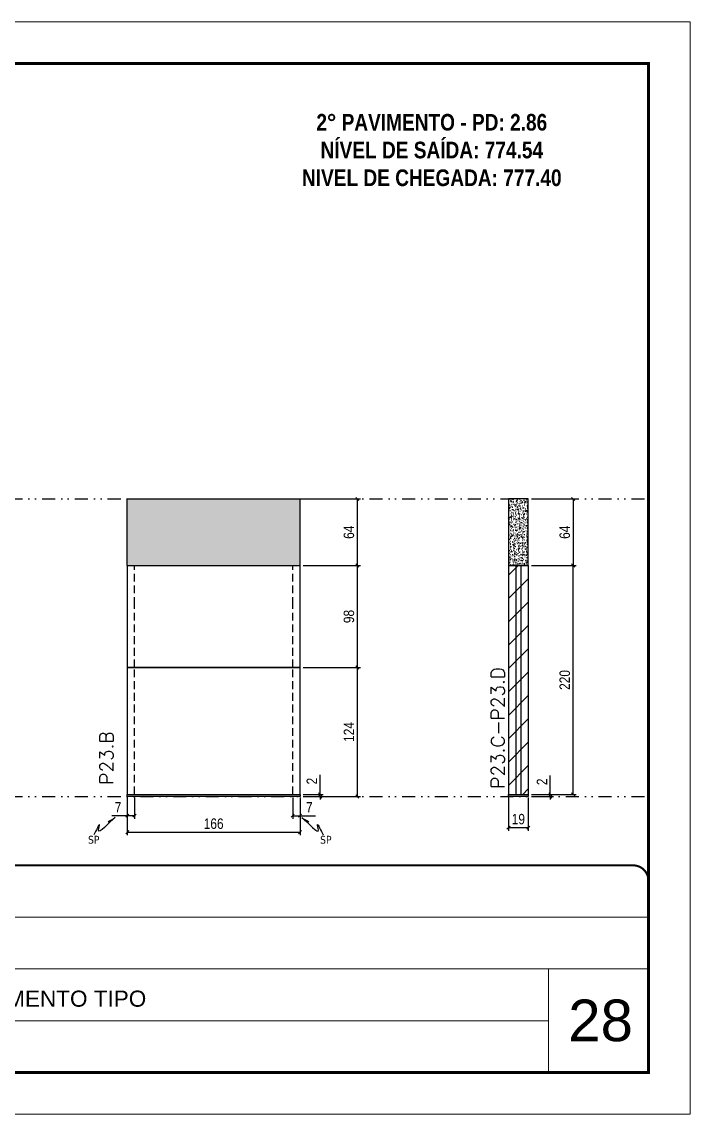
# Model space of a CAD drawing. Extents: x 808 to 7089, y -98 to 17032.
# Drawn here: x 6420 to 7062, y 9091 to 10141 of the extents above; entities that cross this region are included whole.
import ezdxf

# ---------------------------------------------------------------- set-up
doc = ezdxf.new("R2010")
doc.units = 0
for name, pattern in [('CONTINUO', [0]), ('DASHED', [0.75, 0.5, -0.25]), ('DIVIDE2', [0.625, 0.25, -0.125, 0, -0.125, 0, -0.125]), ('HIDDEN', [0.375, 0.25, -0.125])]:
    doc.linetypes.add(name, pattern=pattern)
for name, color, linetype, lineweight in [('CARIMBO', 255, 'Continuous', 9), ('Folhas', 255, 'Continuous', 9), ('REAPROVEITAMENTO', 251, 'Continuous', 9), ('SARRAFO DE PRESSAO', 251, 'DASHED', 9), ('Texto Seção', 7, 'Continuous', 15)]:
    doc.layers.add(name, color=color, linetype=linetype, lineweight=lineweight)
for name, color, linetype in [('COTA', 241, 'Continuous'), ('NOMENCLATURA', 7, 'Continuous'), ('Nível', 160, 'Continuous'), ('Painéis', 200, 'Continuous'), ('SARR_2.2x7', 40, 'Continuous'), ('Sarrafo de Pressão', 42, 'HIDDEN'), ('texto', 7, 'Continuous')]:
    doc.layers.add(name, color=color, linetype=linetype)
doc.styles.add('ARIAL', font='arial.ttf')
doc.styles.add('COTA TECNICA', font='techl___.ttf', dxfattribs={"height": 10})
doc.styles.add('COTA TECNICA-50', font='techl___.ttf', dxfattribs={"height": 10})
doc.styles.add('REGUA-120', font='ROMANS.shx', dxfattribs={"height": 15})
doc.styles.add('ROMANC', font='techb___.ttf', dxfattribs={"height": 2.5})
doc.styles.get("Standard").update_dxf_attribs({"font": 'arial.ttf'})
doc.dimstyles.new('COTA PAINEL-50', dxfattribs={"dimtxt": 10, "dimasz": 3, "dimexe": 3, "dimexo": 3, "dimgap": 3, "dimtad": 1, "dimdec": 1, "dimzin": 12, "dimdsep": 46, "dimtxsty": 'COTA TECNICA-50', "dimblk1": 'OBLIQUE', "dimblk2": 'OBLIQUE', "dimsah": 1, "dimcen": 0.9, "dimclrd": 4, "dimclre": 4, "dimclrt": 240, "dimadec": 1, "dimazin": 3, "dimtfac": 1, "dimtdec": 1, "dimtmove": 0, "dimatfit": 3, "dimfxl": 1, "dimtolj": 1, "dimtzin": 12, "dimarcsym": 0})
doc.dimstyles.new('PAINEL', dxfattribs={"dimtxt": 10, "dimasz": 3, "dimexe": 3, "dimexo": 3, "dimgap": 3, "dimtad": 1, "dimdec": 1, "dimzin": 12, "dimdsep": 46, "dimtxsty": 'COTA TECNICA', "dimblk1": 'OBLIQUE', "dimblk2": 'OBLIQUE', "dimsah": 1, "dimcen": 0.9, "dimclrd": 4, "dimclre": 4, "dimclrt": 240, "dimadec": 1, "dimazin": 3, "dimtfac": 1, "dimtdec": 1, "dimtmove": 0, "dimatfit": 3, "dimfxl": 1, "dimtolj": 1, "dimtzin": 12, "dimarcsym": 0})
doc.dimstyles.get("Standard").update_dxf_attribs({"dimtxt": 0.18, "dimasz": 0.18, "dimexe": 0.18, "dimexo": 0.0625, "dimgap": 0.09, "dimtad": 0, "dimtih": 1, "dimtoh": 1, "dimdec": 4, "dimzin": 0, "dimdsep": 46, "dimtxsty": 'Standard', "dimcen": 0.09, "dimadec": 0, "dimazin": 0, "dimtfac": 1, "dimtdec": 4, "dimtofl": 0, "dimtmove": 0, "dimatfit": 3, "dimfxl": 1, "dimtolj": 1, "dimtzin": 0, "dimarcsym": 0})

# ---------------------------------------------------------------- blocks, each defined once
blk = doc.blocks.new('9999999999')
at = {"color": 30, "linetype": 'CONTINUO'}
for p, q in [((98564.6, 34379.6), (99584, 34379.6)), ((98564.6, 34329.8), (99488, 34329.8)), ((99584, 34329.8), (99488, 34329.8)), ((99488, 34329.8), (99488, 34230.2)), ((98564.6, 34280), (99488, 34280))]:
    blk.add_line(p, q, dxfattribs=at)
at = {"color": 30, "linetype": 'CONTINUO', "const_width": 2}
blk.add_lwpolyline([(99584, 34230.2), (99584, 34414.4, 0.414214), (99569, 34429.4), (98229, 34429.4, 0.414214), (98214, 34414.4), (98214, 34245.2, 0.414214), (98229, 34230.2), (99584, 34230.2)], format="xyb", dxfattribs=at)
at = {"layer": 'Folhas'}
blk.add_lwpolyline([(98139, 34190.2), (99624, 34190.2), (99624, 35240.2), (98139, 35240.2)], close=True, dxfattribs=at)
at = {"layer": 'Folhas', "color": 30, "const_width": 3}
blk.add_lwpolyline([(98214, 34230.2), (99584, 34230.2), (99584, 35200.2), (98214, 35200.2)], close=True, dxfattribs=at)
at = {"color": 7, "linetype": 'Continuous', "ltscale": 5, "style": 'ARIAL'}
blk.add_text('2°, 3° E PAVIMENTO TIPO', height=15.483, dxfattribs=at).set_placement((98837.7, 34293.5))
blk = doc.blocks.new('_Oblique')
at = {"color": 0, "linetype": 'ByBlock', "lineweight": -2}
blk.add_line((-0.5, -0.5), (0.5, 0.5), dxfattribs=at)
blk = doc.blocks.new('*D843')
at = {"layer": 'COTA', "color": 4, "lineweight": -2, "transparency": 16777216}
for p, q in [((6655.8, 9682.4), (6744.9, 9682.4)), ((6741.9, 9618.4), (6741.9, 9682.4)), ((6689.8, 9618.4), (6744.9, 9618.4))]:
    blk.add_line(p, q, dxfattribs=at)
at = {"layer": 'Defpoints', "color": 0, "transparency": 16777216}
for p in [(6652.8, 9682.4), (6741.9, 9682.4), (6686.8, 9618.4)]:
    blk.add_point(p, dxfattribs=at)
at = {"layer": 'COTA', "color": 4, "lineweight": -2, "transparency": 16777216, "xscale": 3, "yscale": 3, "zscale": 3}
for p, rotation in [((6741.9, 9682.4), 90), ((6741.9, 9618.4), 270)]:
    blk.add_blockref('_Oblique', p, dxfattribs=dict(at, rotation=rotation))
at = {"layer": 'COTA', "color": 240, "transparency": 16777216, "insert": (6733.8, 9650.4), "char_height": 10, "attachment_point": 5, "rotation": 90, "style": 'COTA TECNICA-50'}
blk.add_mtext('\\A1;64', dxfattribs=at)
blk = doc.blocks.new('*D844')
at = {"layer": 'COTA', "color": 4, "lineweight": -2, "transparency": 16777216}
for p, q in [((6887.1, 9395.4), (6887.1, 9363.5)), ((6906.1, 9395.4), (6906.1, 9363.5)), ((6887.1, 9366.5), (6906.1, 9366.5))]:
    blk.add_line(p, q, dxfattribs=at)
at = {"layer": 'Defpoints', "color": 0, "transparency": 16777216}
for p in [(6887.1, 9398.4), (6906.1, 9398.4), (6906.1, 9366.5)]:
    blk.add_point(p, dxfattribs=at)
at = {"layer": 'COTA', "color": 4, "lineweight": -2, "transparency": 16777216, "xscale": 3, "yscale": 3, "zscale": 3, "rotation": 180}
blk.add_blockref('_Oblique', (6887.1, 9366.5), dxfattribs=at)
at = {"layer": 'COTA', "color": 4, "lineweight": -2, "transparency": 16777216, "xscale": 3, "yscale": 3, "zscale": 3}
blk.add_blockref('_Oblique', (6906.1, 9366.5), dxfattribs=at)
at = {"layer": 'COTA', "color": 240, "transparency": 16777216, "insert": (6896.6, 9374.6), "char_height": 10, "attachment_point": 5, "style": 'COTA TECNICA'}
blk.add_mtext('\\A1;19', dxfattribs=at)
blk = doc.blocks.new('*D845')
at = {"layer": 'COTA', "color": 4, "lineweight": -2, "transparency": 16777216}
for p, q in [((6927.3, 9398.4), (6927.3, 9416.6)), ((6909.1, 9398.4), (6930.3, 9398.4)), ((6927.3, 9396.4), (6927.3, 9398.4)), ((6909.1, 9396.4), (6930.3, 9396.4)), ((6927.3, 9396.4), (6927.3, 9393.4))]:
    blk.add_line(p, q, dxfattribs=at)
at = {"layer": 'Defpoints', "color": 0, "transparency": 16777216}
for p in [(6906.1, 9398.4), (6927.3, 9398.4), (6906.1, 9396.4)]:
    blk.add_point(p, dxfattribs=at)
at = {"layer": 'COTA', "color": 4, "lineweight": -2, "transparency": 16777216, "xscale": 3, "yscale": 3, "zscale": 3}
for p, rotation in [((6927.3, 9398.4), 270), ((6927.3, 9396.4), 90)]:
    blk.add_blockref('_Oblique', p, dxfattribs=dict(at, rotation=rotation))
at = {"layer": 'COTA', "color": 240, "transparency": 16777216, "insert": (6919.3, 9410.5), "char_height": 10, "attachment_point": 5, "rotation": 90, "style": 'COTA TECNICA-50'}
blk.add_mtext('\\A1;2', dxfattribs=at)
blk = doc.blocks.new('*D1797')
at = {"layer": 'COTA', "color": 4, "linetype": 'ByBlock', "lineweight": -2, "transparency": 16777216}
for p, q in [((6909.1, 9682.4), (6952.3, 9682.4)), ((6949.3, 9682.4), (6949.3, 9618.4)), ((6909.1, 9618.4), (6952.3, 9618.4))]:
    blk.add_line(p, q, dxfattribs=at)
at = {"layer": 'Defpoints', "color": 0, "linetype": 'ByBlock', "transparency": 16777216}
for p in [(6906.1, 9682.4), (6906.1, 9618.4), (6949.3, 9618.4)]:
    blk.add_point(p, dxfattribs=at)
at = {"layer": 'COTA', "color": 4, "linetype": 'ByBlock', "lineweight": -2, "transparency": 16777216, "xscale": 3, "yscale": 3, "zscale": 3}
for p, rotation in [((6949.3, 9682.4), 90), ((6949.3, 9618.4), 270)]:
    blk.add_blockref('_Oblique', p, dxfattribs=dict(at, rotation=rotation))
at = {"layer": 'COTA', "color": 240, "linetype": 'ByBlock', "transparency": 16777216, "insert": (6941.2, 9650.4), "char_height": 10, "attachment_point": 5, "rotation": 90, "style": 'COTA TECNICA'}
blk.add_mtext('\\A1;64', dxfattribs=at)
blk = doc.blocks.new('*D1798')
at = {"layer": 'COTA', "color": 4, "lineweight": -2, "transparency": 16777216}
for p, q in [((6909.1, 9618.4), (6952.3, 9618.4)), ((6949.3, 9398.4), (6949.3, 9618.4)), ((6909.1, 9398.4), (6952.3, 9398.4))]:
    blk.add_line(p, q, dxfattribs=at)
at = {"layer": 'Defpoints', "color": 0, "transparency": 16777216}
for p in [(6906.1, 9618.4), (6949.3, 9618.4), (6906.1, 9398.4)]:
    blk.add_point(p, dxfattribs=at)
at = {"layer": 'COTA', "color": 4, "lineweight": -2, "transparency": 16777216, "xscale": 3, "yscale": 3, "zscale": 3}
for p, rotation in [((6949.3, 9618.4), 90), ((6949.3, 9398.4), 270)]:
    blk.add_blockref('_Oblique', p, dxfattribs=dict(at, rotation=rotation))
at = {"layer": 'COTA', "color": 240, "transparency": 16777216, "insert": (6941.2, 9508.4), "char_height": 10, "attachment_point": 5, "rotation": 90, "style": 'COTA TECNICA-50'}
blk.add_mtext('\\A1;220', dxfattribs=at)
blk = doc.blocks.new('*D846')
at = {"layer": 'COTA', "color": 4, "lineweight": -2, "transparency": 16777216}
for p, q in [((6520.8, 9395.4), (6520.8, 9359.1)), ((6686.8, 9395.4), (6686.8, 9359.1)), ((6520.8, 9362.1), (6686.8, 9362.1))]:
    blk.add_line(p, q, dxfattribs=at)
at = {"layer": 'Defpoints', "color": 0, "transparency": 16777216}
for p in [(6520.8, 9398.4), (6686.8, 9398.4), (6686.8, 9362.1)]:
    blk.add_point(p, dxfattribs=at)
at = {"layer": 'COTA', "color": 4, "lineweight": -2, "transparency": 16777216, "xscale": 3, "yscale": 3, "zscale": 3, "rotation": 180}
blk.add_blockref('_Oblique', (6520.8, 9362.1), dxfattribs=at)
at = {"layer": 'COTA', "color": 4, "lineweight": -2, "transparency": 16777216, "xscale": 3, "yscale": 3, "zscale": 3}
blk.add_blockref('_Oblique', (6686.8, 9362.1), dxfattribs=at)
at = {"layer": 'COTA', "color": 240, "transparency": 16777216, "insert": (6603.8, 9370.2), "char_height": 10, "attachment_point": 5, "style": 'COTA TECNICA'}
blk.add_mtext('\\A1;166', dxfattribs=at)
blk = doc.blocks.new('*D847')
at = {"layer": 'COTA', "color": 4, "lineweight": -2, "transparency": 16777216}
for p, q in [((6520.8, 9393.4), (6520.8, 9374.9)), ((6527.8, 9395.4), (6527.8, 9374.9)), ((6520.8, 9377.9), (6506.1, 9377.9)), ((6527.8, 9377.9), (6520.8, 9377.9))]:
    blk.add_line(p, q, dxfattribs=at)
at = {"layer": 'Defpoints', "color": 0, "transparency": 16777216}
for p in [(6527.8, 9398.4), (6520.8, 9396.4), (6520.8, 9377.9)]:
    blk.add_point(p, dxfattribs=at)
at = {"layer": 'COTA', "color": 4, "lineweight": -2, "transparency": 16777216, "xscale": 3, "yscale": 3, "zscale": 3, "rotation": 180}
blk.add_blockref('_Oblique', (6520.8, 9377.9), dxfattribs=at)
at = {"layer": 'COTA', "color": 4, "lineweight": -2, "transparency": 16777216, "xscale": 3, "yscale": 3, "zscale": 3}
blk.add_blockref('_Oblique', (6527.8, 9377.9), dxfattribs=at)
at = {"layer": 'COTA', "color": 240, "transparency": 16777216, "insert": (6512, 9386), "char_height": 10, "attachment_point": 5, "style": 'COTA TECNICA-50'}
blk.add_mtext('\\A1;7', dxfattribs=at)
blk = doc.blocks.new('*D848')
at = {"layer": 'COTA', "color": 4, "lineweight": -2, "transparency": 16777216}
for p, q in [((6679.8, 9395.4), (6679.8, 9374.9)), ((6686.8, 9393.4), (6686.8, 9374.9)), ((6679.8, 9377.9), (6686.8, 9377.9)), ((6686.8, 9377.9), (6701.6, 9377.9))]:
    blk.add_line(p, q, dxfattribs=at)
at = {"layer": 'Defpoints', "color": 0, "transparency": 16777216}
for p in [(6679.8, 9398.4), (6686.8, 9396.4), (6686.8, 9377.9)]:
    blk.add_point(p, dxfattribs=at)
at = {"layer": 'COTA', "color": 4, "lineweight": -2, "transparency": 16777216, "xscale": 3, "yscale": 3, "zscale": 3, "rotation": 180}
blk.add_blockref('_Oblique', (6679.8, 9377.9), dxfattribs=at)
at = {"layer": 'COTA', "color": 4, "lineweight": -2, "transparency": 16777216, "xscale": 3, "yscale": 3, "zscale": 3}
blk.add_blockref('_Oblique', (6686.8, 9377.9), dxfattribs=at)
at = {"layer": 'COTA', "color": 240, "transparency": 16777216, "insert": (6695.7, 9386), "char_height": 10, "attachment_point": 5, "style": 'COTA TECNICA-50'}
blk.add_mtext('\\A1;7', dxfattribs=at)
blk = doc.blocks.new('*D849')
at = {"layer": 'COTA', "color": 4, "linetype": 'ByBlock', "lineweight": -2, "transparency": 16777216}
for p, q in [((6689.8, 9520.4), (6744.9, 9520.4)), ((6741.9, 9396.4), (6741.9, 9520.4)), ((6689.8, 9396.4), (6744.9, 9396.4))]:
    blk.add_line(p, q, dxfattribs=at)
at = {"layer": 'Defpoints', "color": 0, "linetype": 'ByBlock', "transparency": 16777216}
for p in [(6686.8, 9520.4), (6741.9, 9520.4), (6686.8, 9396.4)]:
    blk.add_point(p, dxfattribs=at)
at = {"layer": 'COTA', "color": 4, "linetype": 'ByBlock', "lineweight": -2, "transparency": 16777216, "xscale": 3, "yscale": 3, "zscale": 3}
for p, rotation in [((6741.9, 9520.4), 90), ((6741.9, 9396.4), 270)]:
    blk.add_blockref('_Oblique', p, dxfattribs=dict(at, rotation=rotation))
at = {"layer": 'COTA', "color": 240, "linetype": 'ByBlock', "transparency": 16777216, "insert": (6733.8, 9458.4), "char_height": 10, "attachment_point": 5, "rotation": 90, "style": 'COTA TECNICA'}
blk.add_mtext('\\A1;124', dxfattribs=at)
blk = doc.blocks.new('*D850')
at = {"layer": 'COTA', "color": 4, "lineweight": -2, "transparency": 16777216}
for p, q in [((6706.1, 9398.4), (6706.1, 9417.2)), ((6689.8, 9398.4), (6709.1, 9398.4)), ((6706.1, 9396.4), (6706.1, 9398.4)), ((6689.8, 9396.4), (6709.1, 9396.4)), ((6706.1, 9396.4), (6706.1, 9393.4))]:
    blk.add_line(p, q, dxfattribs=at)
at = {"layer": 'Defpoints', "color": 0, "transparency": 16777216}
for p in [(6686.8, 9398.4), (6686.8, 9396.4), (6706.1, 9396.4)]:
    blk.add_point(p, dxfattribs=at)
at = {"layer": 'COTA', "color": 4, "lineweight": -2, "transparency": 16777216, "xscale": 3, "yscale": 3, "zscale": 3}
for p, rotation in [((6706.1, 9398.4), 270), ((6706.1, 9396.4), 90)]:
    blk.add_blockref('_Oblique', p, dxfattribs=dict(at, rotation=rotation))
at = {"layer": 'COTA', "color": 240, "transparency": 16777216, "insert": (6698.1, 9411.2), "char_height": 10, "attachment_point": 5, "rotation": 90, "style": 'COTA TECNICA-50'}
blk.add_mtext('\\A1;2', dxfattribs=at)
blk = doc.blocks.new('*D851')
at = {"layer": 'COTA', "color": 4, "linetype": 'ByBlock', "lineweight": -2, "transparency": 16777216}
for p, q in [((6689.8, 9520.4), (6744.9, 9520.4)), ((6741.9, 9396.4), (6741.9, 9520.4)), ((6689.8, 9396.4), (6744.9, 9396.4))]:
    blk.add_line(p, q, dxfattribs=at)
at = {"layer": 'Defpoints', "color": 0, "linetype": 'ByBlock', "transparency": 16777216}
for p in [(6686.8, 9520.4), (6741.9, 9520.4), (6686.8, 9396.4)]:
    blk.add_point(p, dxfattribs=at)
at = {"layer": 'COTA', "color": 4, "linetype": 'ByBlock', "lineweight": -2, "transparency": 16777216, "xscale": 3, "yscale": 3, "zscale": 3}
for p, rotation in [((6741.9, 9520.4), 90), ((6741.9, 9396.4), 270)]:
    blk.add_blockref('_Oblique', p, dxfattribs=dict(at, rotation=rotation))
at = {"layer": 'COTA', "color": 240, "linetype": 'ByBlock', "transparency": 16777216, "insert": (6733.8, 9458.4), "char_height": 10, "attachment_point": 5, "rotation": 90, "style": 'COTA TECNICA'}
blk.add_mtext('\\A1;124', dxfattribs=at)
blk = doc.blocks.new('*D852')
at = {"layer": 'COTA', "color": 4, "lineweight": -2, "transparency": 16777216}
for p, q in [((6689.8, 9618.4), (6744.9, 9618.4)), ((6741.9, 9520.4), (6741.9, 9618.4)), ((6689.8, 9520.4), (6744.9, 9520.4))]:
    blk.add_line(p, q, dxfattribs=at)
at = {"layer": 'Defpoints', "color": 0, "transparency": 16777216}
for p in [(6686.8, 9618.4), (6741.9, 9618.4), (6686.8, 9520.4)]:
    blk.add_point(p, dxfattribs=at)
at = {"layer": 'COTA', "color": 4, "lineweight": -2, "transparency": 16777216, "xscale": 3, "yscale": 3, "zscale": 3}
for p, rotation in [((6741.9, 9618.4), 90), ((6741.9, 9520.4), 270)]:
    blk.add_blockref('_Oblique', p, dxfattribs=dict(at, rotation=rotation))
at = {"layer": 'COTA', "color": 240, "transparency": 16777216, "insert": (6733.8, 9569.4), "char_height": 10, "attachment_point": 5, "rotation": 90, "style": 'COTA TECNICA-50'}
blk.add_mtext('\\A1;98', dxfattribs=at)

msp = doc.modelspace()

# ---------------------------------------------------------------- hatches: boundary and pattern name
at = {"layer": 'COTA', "linetype": 'ByBlock'}
h = msp.add_hatch(dxfattribs=at)
h.set_pattern_fill('AR-CONC', color=256, scale=0.03)
h.set_pattern_definition([(50, (-1850.2476, 5570.448), (5.46554, -0.4781726), [0.5715, -6.2865]), (355, (-1850.2476, 5570.448), (-1.0573026, 5.7317054), [0.4572, -5.0292175]), (100.451445, (-1849.792, 5570.408), (4.4082374, 5.2535326), [0.4857003, -5.3427073]), (46.1842, (-1850.2476, 5571.972), (8.132371, -1.26127), [0.85725, -9.42975]), (96.63556, (-1849.57, 5571.867), (7.122124, 7.422784), [0.728551, -8.014068]), (351.18415, (-1850.248, 5571.972), (7.122124, 7.422784), [0.685799, -7.543792]), (21, (-1849.4856, 5571.591), (4.5484317, -3.067956), [0.5715, -6.2865]), (326, (-1849.4856, 5571.591), (1.854061, 5.525639), [0.4572, -5.0292]), (71.451445, (-1849.1066, 5571.3353), (6.4024926, 2.457683), [0.4857003, -5.342698]), (37.5, (-1850.2476, 5570.448), (0.0926581, 2.53665117), [0, -4.96824, 0, -5.1054, 0, -5.04825]), (7.5, (-1850.2476, 5570.448), (2.0045899, 3.00541724), [0, -2.91084, 0, -4.85394, 0, -1.92405]), (327.5, (-1851.947, 5570.448), (4.06771786, -0.1718623), [0, -1.905, 0, -5.9436, 0, -7.8867]), (317.5, (-1852.709, 5570.448), (4.4438754, 0.7627947), [0, -2.4765, 0, -3.94716, 0, -5.6007])])
h.paths.add_polyline_path([(6520.84, 9682.44), (6520.84, 9618.44), (6686.84, 9618.44), (6686.84, 9682.44)])
h = msp.add_hatch(dxfattribs=at)
h.set_pattern_fill('AR-CONC', color=256, scale=0.03)
h.set_pattern_definition([(50, (-2195.0185, 5580.448), (5.46554, -0.4781726), [0.5715, -6.2865]), (355, (-2195.0185, 5580.448), (-1.0573026, 5.7317054), [0.4572, -5.0292175]), (100.451445, (-2194.563, 5580.408), (4.4082374, 5.2535326), [0.4857003, -5.3427073]), (46.1842, (-2195.0185, 5581.972), (8.132371, -1.26127), [0.85725, -9.42975]), (96.63556, (-2194.341, 5581.867), (7.122124, 7.422784), [0.728551, -8.014068]), (351.18415, (-2195.0185, 5581.972), (7.122124, 7.422784), [0.685799, -7.543792]), (21, (-2194.2565, 5581.591), (4.5484317, -3.067956), [0.5715, -6.2865]), (326, (-2194.2565, 5581.591), (1.854061, 5.525639), [0.4572, -5.0292]), (71.451445, (-2193.8775, 5581.3353), (6.4024926, 2.457683), [0.4857003, -5.342698]), (37.5, (-2195.0185, 5580.448), (0.0926581, 2.53665117), [0, -4.96824, 0, -5.1054, 0, -5.04825]), (7.5, (-2195.0185, 5580.448), (2.0045899, 3.00541724), [0, -2.91084, 0, -4.85394, 0, -1.92405]), (327.5, (-2196.7177, 5580.448), (4.06771786, -0.1718623), [0, -1.905, 0, -5.9436, 0, -7.8867]), (317.5, (-2197.4797, 5580.448), (4.4438754, 0.7627947), [0, -2.4765, 0, -3.94716, 0, -5.6007])])
h.paths.add_polyline_path([(6906.1, 9682.44), (6887.1, 9682.44), (6887.1, 9618.42), (6906.1, 9618.42)])
at = {"layer": 'REAPROVEITAMENTO', "linetype": 'ByBlock'}
h = msp.add_hatch(dxfattribs=at)
h.set_pattern_fill('ANSI31', color=256, scale=5, style=2)
h.set_pattern_definition([(45, (3300.929, 298.013), (-11.22532, 11.22532), [])])
h.paths.add_polyline_path([(6906.1, 9398.42), (6906.1, 9618.42), (6887.1, 9618.42), (6887.1, 9398.42)])

# ---------------------------------------------------------------- linework, layer by layer
at = {"layer": 'COTA', "linetype": 'ByBlock'}
for p, q in [((6520.84, 9682.44), (6520.84, 9682.44)), ((6520.84, 9618.44), (6520.84, 9682.44)), ((6520.84, 9682.44), (6686.84, 9682.44)), ((6686.84, 9618.44), (6686.84, 9682.44))]:
    msp.add_line(p, q, dxfattribs=at)
msp.add_lwpolyline([(6887.1, 9618.42), (6906.1, 9618.42), (6906.1, 9682.44), (6887.1, 9682.44)], close=True, dxfattribs=at)
at = {"layer": 'Nível', "color": 4, "linetype": 'DIVIDE2', "ltscale": 50}
for p, q in [((6030.21, 9682.44), (7021.67, 9682.44)), ((6030.21, 9396.44), (7021.67, 9396.44))]:
    msp.add_line(p, q, dxfattribs=at)
at = {"layer": 'Painéis'}
for p, q in [((6520.84, 9618.44), (6686.84, 9618.44)), ((6887.1, 9618.42), (6887.1, 9398.44)), ((6887.1, 9618.42), (6906.1, 9618.42)), ((6906.1, 9618.42), (6887.1, 9618.42)), ((6887.1, 9618.42), (6906.1, 9618.42)), ((6906.1, 9618.42), (6906.1, 9398.44)), ((6887.1, 9398.44), (6906.1, 9398.44)), ((6887.1, 9398.44), (6906.1, 9398.44)), ((6887.1, 9396.44), (6887.1, 9398.44)), ((6906.1, 9398.44), (6906.1, 9396.44)), ((6906.1, 9396.44), (6887.1, 9396.44))]:
    msp.add_line(p, q, dxfattribs=at)
msp.add_lwpolyline([(6520.84, 9618.44), (6520.84, 9520.44), (6686.84, 9520.44), (6686.84, 9618.44)], dxfattribs=at)
for points in [[(6686.84, 9520.44), (6520.84, 9520.44), (6520.84, 9398.44), (6686.84, 9398.44)], [(6686.84, 9396.44), (6520.84, 9396.44), (6520.84, 9398.44), (6686.84, 9398.44)]]:
    msp.add_lwpolyline(points, close=True, dxfattribs=at)
at = {"layer": 'SARR_2.2x7'}
for p, q in [((6894.1, 9618.42), (6894.1, 9398.44)), ((6899.1, 9618.42), (6899.1, 9398.44))]:
    msp.add_line(p, q, dxfattribs=at)
at = {"layer": 'Sarrafo de Pressão', "ltscale": 30}
for p, q in [((6527.84, 9580.44), (6527.84, 9618.44)), ((6679.84, 9580.44), (6679.84, 9618.44)), ((6527.84, 9520.44), (6527.84, 9580.44)), ((6679.84, 9520.44), (6679.84, 9580.44)), ((6527.84, 9398.44), (6527.84, 9520.44)), ((6679.84, 9398.44), (6679.84, 9520.44))]:
    msp.add_line(p, q, dxfattribs=at)

# ---------------------------------------------------------------- block references
at = {"layer": 'SARRAFO DE PRESSAO', "color": 6, "linetype": 'ByBlock'}
msp.add_blockref('9999999999', (-92562.31, -25099.18), dxfattribs=at)

# ---------------------------------------------------------------- texts
at = {"layer": 'CARIMBO', "style": 'ARIAL'}
msp.add_text('28', height=40, dxfattribs=at).set_placement((6944.53, 9161.17))
at = {"layer": 'NOMENCLATURA', "color": 2, "insert": (6813.41, 10079.17), "char_height": 16, "attachment_point": 2, "style": 'ROMANC'}
msp.add_mtext_dynamic_manual_height_columns('\\P2° PAVIMENTO - PD: 2.86\\PNÍVEL DE SAÍDA: 774.54\\PNIVEL DE CHEGADA: 777.40', width=328.3607, gutter_width=1, heights=[0], dxfattribs=at)
at = {"layer": 'texto', "color": 0, "char_height": 7.5, "attachment_point": 5}
for insert in [(6488.59, 9354.76), (6711.62, 9354.76)]:
    msp.add_mtext('{\\fTahoma|b0|i0|c0|p34;\\C4;SP}', dxfattribs=dict(at, insert=insert))
at = {"layer": 'Texto Seção', "char_height": 13, "width": 285.3299, "attachment_point": 7, "rotation": 90, "style": 'REGUA-120'}
for s, insert in [('P23.C-P23.D', (6883.39, 9403.85)), ('P23.B', (6507.37, 9407.69))]:
    msp.add_mtext(s, dxfattribs=dict(at, insert=insert))

# ---------------------------------------------------------------- dimensions: what is measured, and where the dimension line sits
at = {"layer": 'COTA'}
for base, p1, p2, angle, picture, middle in [((6741.92, 9682.44), (6686.84, 9618.44), (6652.84, 9682.44), 90, '*D843', (6733.82, 9650.44)), ((6741.92, 9618.44), (6686.84, 9520.44), (6686.84, 9618.44), 90, '*D852', (6733.82, 9569.44)), ((6949.32, 9618.42), (6906.1, 9398.44), (6906.1, 9618.42), 90, '*D1798', (6941.21, 9508.43)), ((6520.84, 9377.93), (6527.84, 9398.44), (6520.84, 9396.44), 180, '*D847', (6511.97, 9386))]:
    dim = msp.add_linear_dim(base=base, p1=p1, p2=p2, angle=angle, dimstyle='COTA PAINEL-50', dxfattribs=at)
    dim.commit()
    dim.dimension.update_dxf_attribs({"geometry": picture, "text_midpoint": middle})
at = {"layer": 'COTA', "linetype": 'ByBlock'}
dim = msp.add_linear_dim(base=(6949.32, 9618.42), p1=(6906.1, 9682.44), p2=(6906.1, 9618.42), angle=90, dimstyle='PAINEL', dxfattribs=at)
dim.commit()
dim.dimension.update_dxf_attribs({"geometry": '*D1797', "text_midpoint": (6941.21, 9650.43)})
for picture in ['*D849', '*D851']:
    dim = msp.add_aligned_dim(p1=(6686.84, 9396.44), p2=(6686.84, 9520.44), distance=-55.08, dimstyle='PAINEL', dxfattribs=at)
    dim.commit()
    dim.dimension.update_dxf_attribs({"geometry": picture, "text_midpoint": (6733.85, 9458.44)})
at = {"layer": 'COTA'}
for base, p1, p2, picture, middle in [((6706.1, 9396.44), (6686.84, 9398.44), (6686.84, 9396.44), '*D850', (6706.1, 9411.19)), ((6927.3, 9398.44), (6906.1, 9396.44), (6906.1, 9398.44), '*D845', (6927.3, 9410.5))]:
    dim = msp.add_linear_dim(base=base, p1=p1, p2=p2, angle=90, dimstyle='COTA PAINEL-50', dxfattribs=at)
    dim.commit()
    dim.dimension.update_dxf_attribs({"geometry": picture, "text_midpoint": middle, "dimtype": 160})
for base, p1, p2, picture, middle in [((6686.84, 9362.08), (6520.84, 9398.44), (6686.84, 9398.44), '*D846', (6603.84, 9370.18)), ((6906.1, 9366.55), (6887.1, 9398.44), (6906.1, 9398.44), '*D844', (6896.6, 9374.63))]:
    dim = msp.add_linear_dim(base=base, p1=p1, p2=p2, dimstyle='PAINEL', override={"dimarcsym": 2}, dxfattribs=at)
    dim.commit()
    dim.dimension.update_dxf_attribs({"geometry": picture, "text_midpoint": middle})
dim = msp.add_linear_dim(base=(6686.84, 9377.93), p1=(6679.84, 9398.44), p2=(6686.84, 9396.44), dimstyle='COTA PAINEL-50', dxfattribs=at)
dim.commit()
dim.dimension.update_dxf_attribs({"geometry": '*D848', "text_midpoint": (6695.71, 9386)})

# ---------------------------------------------------------------- leaders
at = {"layer": 'COTA', "path_type": 1}
for points in [[(6509.01, 9376.26), (6493.23, 9364.42), (6494.15, 9369.23), (6488.6, 9359.45)], [(6688.67, 9376.26), (6704.45, 9364.42), (6703.53, 9369.23), (6709.08, 9359.45)]]:
    msp.add_leader(points, dimstyle='Standard', override={"dimasz": 8}, dxfattribs=at)

doc.saveas('drawing.dxf')
